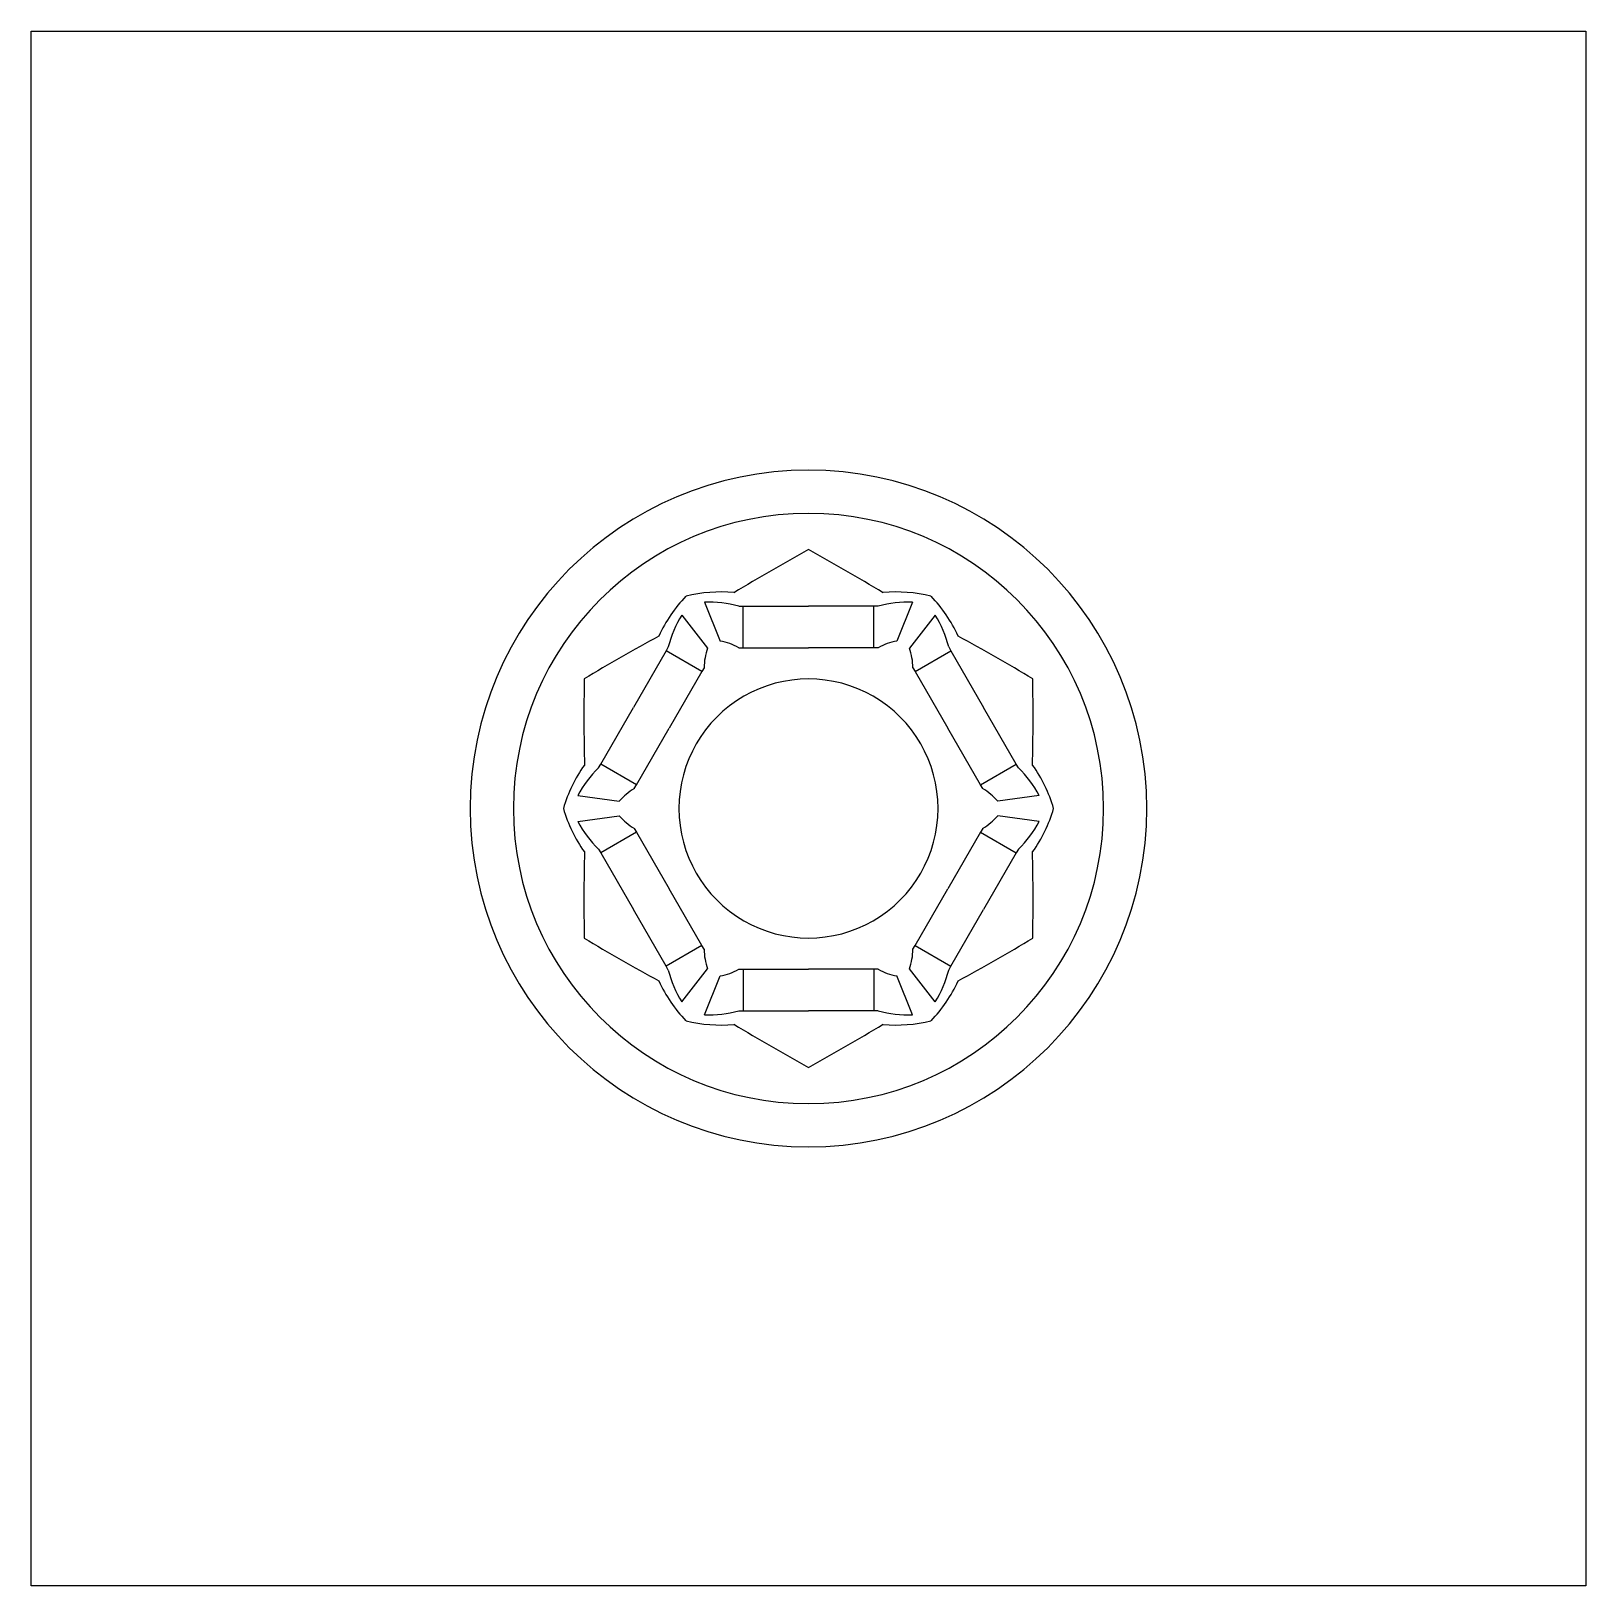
# Model space of a CAD drawing. Extents: x -54 to 54, y -54 to 54.
import ezdxf

# ---------------------------------------------------------------- set-up
doc = ezdxf.new("R2010")
doc.units = 0
doc.layers.add('default', color=7, linetype='CONTINUOUS')

msp = doc.modelspace()

# ---------------------------------------------------------------- linework, layer by layer
at = {"layer": 'default'}
for p, q in [((-54, -54), (-54, 54)), ((-54, 54), (54, 54)), ((54, 54), (54, -54)), ((-7.23, 14.33), (-6.14, 11.63)), ((-4.85, 14.05), (-4.54, 14.05)), ((-4.54, 14.05), (0, 14.05)), ((-4.54, 11.17), (-4.54, 14.05)), ((4.54, 14.05), (0, 14.05)), ((4.85, 14.05), (4.54, 14.05)), ((4.54, 11.17), (4.54, 14.05)), ((7.23, 14.33), (6.14, 11.63)), ((-8.79, 13.43), (-7.01, 11.13)), ((8.79, 13.43), (7.01, 11.13)), ((-9.89, 10.95), (-12.16, 7.02)), ((-9.74, 11.22), (-9.89, 10.95)), ((-7.4, 9.51), (-9.89, 10.95)), ((-4.85, 11.17), (-4.54, 11.17)), ((-4.54, 11.17), (0, 11.17)), ((4.54, 11.17), (0, 11.17)), ((4.85, 11.17), (4.54, 11.17)), ((7.4, 9.51), (9.89, 10.95)), ((9.74, 11.22), (9.89, 10.95)), ((9.89, 10.95), (12.16, 7.02)), ((-7.25, 9.78), (-7.4, 9.51)), ((7.25, 9.78), (7.4, 9.51)), ((-7.4, 9.51), (-9.67, 5.58)), ((7.4, 9.51), (9.67, 5.58)), ((-14.43, 3.09), (-12.16, 7.02)), ((14.43, 3.09), (12.16, 7.02)), ((-11.94, 1.65), (-9.67, 5.58)), ((11.94, 1.65), (9.67, 5.58)), ((-14.59, 2.82), (-14.43, 3.09)), ((-11.94, 1.65), (-14.43, 3.09)), ((11.94, 1.65), (14.43, 3.09)), ((14.59, 2.82), (14.43, 3.09)), ((-12.1, 1.38), (-11.94, 1.65)), ((12.1, 1.38), (11.94, 1.65)), ((-16.02, 0.9), (-13.15, 0.5)), ((16.02, 0.9), (13.15, 0.5)), ((-16.02, -0.9), (-13.15, -0.5)), ((16.02, -0.9), (13.15, -0.5)), ((-11.94, -1.65), (-14.43, -3.09)), ((-12.1, -1.38), (-11.94, -1.65)), ((-11.94, -1.65), (-9.67, -5.58)), ((11.94, -1.65), (9.67, -5.58)), ((12.1, -1.38), (11.94, -1.65)), ((11.94, -1.65), (14.43, -3.09)), ((-14.59, -2.82), (-14.43, -3.09)), ((-14.43, -3.09), (-12.16, -7.02)), ((14.43, -3.09), (12.16, -7.02)), ((14.59, -2.82), (14.43, -3.09)), ((-7.4, -9.51), (-9.67, -5.58)), ((7.4, -9.51), (9.67, -5.58)), ((-9.89, -10.95), (-12.16, -7.02)), ((9.89, -10.95), (12.16, -7.02)), ((-7.4, -9.51), (-9.89, -10.95)), ((-7.25, -9.78), (-7.4, -9.51)), ((7.25, -9.78), (7.4, -9.51)), ((7.4, -9.51), (9.89, -10.95)), ((-9.74, -11.22), (-9.89, -10.95)), ((-8.79, -13.43), (-7.01, -11.13)), ((-7.23, -14.33), (-6.14, -11.63)), ((-4.85, -11.17), (-4.54, -11.17)), ((-4.54, -11.17), (0, -11.17)), ((-4.54, -11.17), (-4.54, -14.05)), ((4.54, -11.17), (0, -11.17)), ((4.85, -11.17), (4.54, -11.17)), ((4.54, -11.17), (4.54, -14.05)), ((7.23, -14.33), (6.14, -11.63)), ((8.79, -13.43), (7.01, -11.13)), ((9.74, -11.22), (9.89, -10.95)), ((-4.85, -14.05), (-4.54, -14.05)), ((-4.54, -14.05), (0, -14.05)), ((4.54, -14.05), (0, -14.05)), ((4.85, -14.05), (4.54, -14.05)), ((54, -54), (-54, -54))]:
    msp.add_line(p, q, dxfattribs=at)
for centre, radius, start, end in [((0, 0), 23.5, 0, 180), ((0, 0), 20.5, 0, 180), ((77.15, -120.69), 158.7, 119.087, 121.2492), ((-77.15, -120.69), 158.7, 58.7508, 60.913), ((-1.18, 7.73), 10.15, 136.2703, 155.2374), ((-6.1, 4.89), 10.15, 84.7626, 103.7297), ((-6.88, 7.06), 7.28, 73.7902, 92.7573), ((6.88, 7.06), 7.28, 87.2427, 106.2098), ((6.1, 4.89), 10.15, 76.2703, 95.2374), ((1.18, 7.73), 10.15, 24.7626, 43.7297), ((-2.67, 9.49), 7.28, 147.2427, 166.2098), ((2.67, 9.49), 7.28, 13.7902, 32.7573), ((65.94, -127.16), 158.7, 118.7508, 120.913), ((-65.94, -127.16), 158.7, 59.087, 61.2492), ((-3.09, 9.74), 4.16, 160.4527, 179.4197), ((-6.89, 7.54), 4.16, 60.5803, 79.5473), ((6.89, 7.54), 4.16, 100.4527, 119.4197), ((3.09, 9.74), 4.16, 0.5803, 19.5473), ((143.1, 6.47), 158.7, 179.087, 181.2492), ((0, 0), 9, 60, 120), ((-143.1, 6.47), 158.7, 358.7508, 0.913), ((0, 0), 9, 120, 180), ((0, 0), 9, 0, 60), ((-7.28, -2.84), 10.15, 144.7626, 163.7297), ((-9.55, -2.43), 7.28, 133.7902, 152.7573), ((9.55, -2.43), 7.28, 27.2427, 46.2098), ((7.28, -2.84), 10.15, 16.2703, 35.2374), ((-9.98, -2.2), 4.16, 120.5803, 139.5473), ((9.98, -2.2), 4.16, 40.4527, 59.4197), ((0, 0), 23.5, 180, 0), ((0, 0), 20.5, 180, 0), ((-7.28, 2.84), 10.15, 196.2703, 215.2374), ((0, 0), 9, 180, 240), ((0, 0), 9, 300, 0), ((-9.55, 2.43), 7.28, 207.2427, 226.2098), ((-9.98, 2.2), 4.16, 220.4527, 239.4197), ((9.98, 2.2), 4.16, 300.5803, 319.5473), ((9.55, 2.43), 7.28, 313.7902, 332.7573), ((7.28, 2.84), 10.15, 324.7626, 343.7297), ((143.1, -6.47), 158.7, 178.7508, 180.913), ((-143.1, -6.47), 158.7, 359.087, 1.2492), ((0, 0), 9, 240, 300), ((65.94, 127.16), 158.7, 239.087, 241.2492), ((-65.94, 127.16), 158.7, 298.7508, 300.913), ((-3.09, -9.74), 4.16, 180.5803, 199.5473), ((3.09, -9.74), 4.16, 340.4527, 359.4197), ((-2.67, -9.49), 7.28, 193.7902, 212.7573), ((-6.89, -7.54), 4.16, 280.4527, 299.4197), ((6.89, -7.54), 4.16, 240.5803, 259.5473), ((2.67, -9.49), 7.28, 327.2427, 346.2098), ((-1.18, -7.73), 10.15, 204.7626, 223.7297), ((1.18, -7.73), 10.15, 316.2703, 335.2374), ((-6.1, -4.89), 10.15, 256.2703, 275.2374), ((-6.88, -7.06), 7.28, 267.2427, 286.2098), ((77.15, 120.69), 158.7, 238.7508, 240.913), ((-77.15, 120.69), 158.7, 299.087, 301.2492), ((6.88, -7.06), 7.28, 253.7902, 272.7573), ((6.1, -4.89), 10.15, 264.7626, 283.7297)]:
    msp.add_arc(centre, radius, start, end, dxfattribs=at)

doc.saveas('drawing.dxf')
